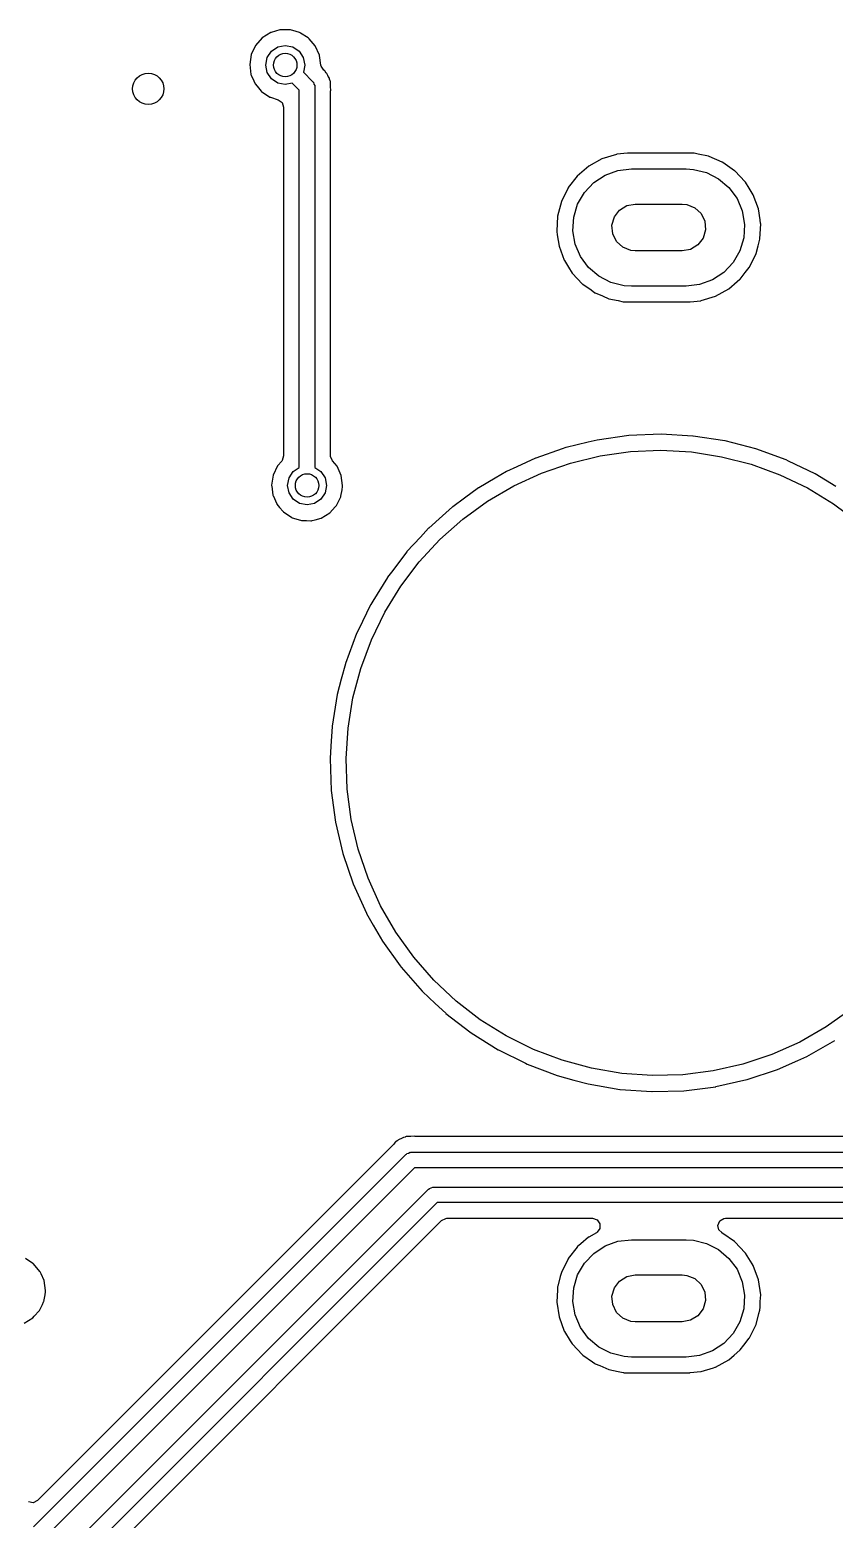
# Model space of a CAD drawing. Extents: x 0.04 to 2.01, y 0.04 to 5.04.
# Drawn here: x 1.199 to 1.604, y 2.149 to 2.899 of the extents above; entities that cross this region are included whole.
import ezdxf

# ---------------------------------------------------------------- set-up
doc = ezdxf.new("R2010")
doc.units = 0
doc.header["$MEASUREMENT"] = 0
doc.layers.add('BLACK', color=7, linetype='CONTINUOUS')

msp = doc.modelspace()

# ---------------------------------------------------------------- linework, layer by layer
at = {"layer": 'BLACK', "linetype": 'CONTINUOUS'}
for p, q in [((1.3203, 2.8974), (1.316, 2.89469)), ((1.32057, 2.89748), (1.3203, 2.8974)), ((1.32492, 2.89872), (1.32057, 2.89748)), ((1.32057, 2.89748), (1.32057, 2.89748)), ((1.32519, 2.8988), (1.32492, 2.89872)), ((1.32492, 2.89872), (1.32492, 2.89872)), ((1.32546, 2.89879), (1.32519, 2.8988)), ((1.32725, 2.89878), (1.32546, 2.89879)), ((1.33027, 2.89877), (1.32725, 2.89878)), ((1.33318, 2.89789), (1.33027, 2.89877)), ((1.33487, 2.89739), (1.33318, 2.89789)), ((1.33513, 2.89731), (1.33487, 2.89739)), ((1.33487, 2.89739), (1.33487, 2.89739)), ((1.33537, 2.89716), (1.33513, 2.89731)), ((1.33916, 2.8947), (1.33537, 2.89716)), ((1.31264, 2.89088), (1.31048, 2.88628)), ((1.316, 2.89469), (1.31264, 2.89088)), ((1.32066, 2.888), (1.32385, 2.89014)), ((1.32385, 2.89014), (1.32762, 2.89089)), ((1.32762, 2.89089), (1.33138, 2.89014)), ((1.33138, 2.89014), (1.33458, 2.888)), ((1.3394, 2.89455), (1.33916, 2.8947)), ((1.33916, 2.8947), (1.33916, 2.8947)), ((1.33958, 2.89434), (1.3394, 2.89455)), ((1.33961, 2.8943), (1.33958, 2.89434)), ((1.33958, 2.89434), (1.33958, 2.89434)), ((1.34271, 2.8907), (1.33961, 2.8943)), ((1.34482, 2.88607), (1.34271, 2.8907)), ((1.31048, 2.88628), (1.3097, 2.88126)), ((1.3097, 2.88126), (1.31036, 2.87622)), ((1.31778, 2.88104), (1.31852, 2.88481)), ((1.31852, 2.87728), (1.31778, 2.88104)), ((1.31852, 2.88481), (1.32066, 2.888)), ((1.33458, 2.888), (1.33671, 2.88481)), ((1.33671, 2.88481), (1.33746, 2.88104)), ((1.33746, 2.88104), (1.33675, 2.87748)), ((1.34486, 2.8858), (1.34482, 2.88607)), ((1.34553, 2.88106), (1.34486, 2.8858)), ((1.34566, 2.88049), (1.34553, 2.88106)), ((1.31036, 2.87622), (1.31047, 2.87597)), ((1.31047, 2.87597), (1.31047, 2.87597)), ((1.31047, 2.87597), (1.31177, 2.87302)), ((1.32066, 2.87408), (1.31852, 2.87728)), ((1.32385, 2.87195), (1.32066, 2.87408)), ((1.33675, 2.87748), (1.34141, 2.87282)), ((1.34703, 2.87851), (1.34566, 2.88049)), ((1.34754, 2.87812), (1.34703, 2.87851)), ((1.34773, 2.87782), (1.34754, 2.87812)), ((1.34773, 2.87781), (1.34773, 2.87782)), ((1.34773, 2.87782), (1.34773, 2.87782)), ((1.34829, 2.8771), (1.34773, 2.87781)), ((1.34847, 2.87693), (1.34829, 2.8771)), ((1.34862, 2.87673), (1.34847, 2.87693)), ((1.34873, 2.87648), (1.34862, 2.87673)), ((1.34904, 2.87577), (1.34873, 2.87648)), ((1.34873, 2.87648), (1.34873, 2.87648)), ((1.3493, 2.87526), (1.34904, 2.87577)), ((1.34985, 2.87437), (1.3493, 2.87526)), ((1.34993, 2.87393), (1.34985, 2.87437)), ((1.35018, 2.8731), (1.34993, 2.87393)), ((1.31177, 2.87302), (1.31241, 2.87157)), ((1.31241, 2.87157), (1.31342, 2.87037)), ((1.31342, 2.87037), (1.3155, 2.8679)), ((1.3155, 2.8679), (1.3155, 2.8679)), ((1.3155, 2.8679), (1.31567, 2.86769)), ((1.31567, 2.86769), (1.3199, 2.86487)), ((1.32762, 2.8712), (1.32385, 2.87195)), ((1.33118, 2.87191), (1.32762, 2.8712)), ((1.33469, 2.86841), (1.33118, 2.87191)), ((1.33469, 2.67827), (1.33469, 2.86841)), ((1.34141, 2.87282), (1.34155, 2.87254)), ((1.34155, 2.87254), (1.34181, 2.87235)), ((1.34181, 2.87235), (1.34209, 2.87148)), ((1.34209, 2.87148), (1.34251, 2.87066)), ((1.34251, 2.87066), (1.34246, 2.87034)), ((1.34246, 2.87034), (1.34256, 2.87004)), ((1.34256, 2.87004), (1.34256, 2.67827)), ((1.35022, 2.87302), (1.35018, 2.8731)), ((1.35036, 2.87269), (1.35022, 2.87302)), ((1.35022, 2.87302), (1.35022, 2.87302)), ((1.35038, 2.87233), (1.35036, 2.87269)), ((1.35041, 2.87152), (1.35038, 2.87233)), ((1.35038, 2.87233), (1.35038, 2.87233)), ((1.35042, 2.87131), (1.35041, 2.87152)), ((1.35045, 2.87114), (1.35042, 2.87131)), ((1.35045, 2.87037), (1.35045, 2.87114)), ((1.35046, 2.87023), (1.35045, 2.87037)), ((1.35045, 2.86793), (1.35046, 2.8681)), ((1.35045, 2.68418), (1.35045, 2.86793)), ((1.35053, 2.86828), (1.35046, 2.87023)), ((1.35046, 2.8681), (1.35053, 2.86828)), ((1.3199, 2.86487), (1.32017, 2.86479)), ((1.32017, 2.86479), (1.32017, 2.86479)), ((1.32017, 2.86479), (1.32406, 2.86357)), ((1.32406, 2.86357), (1.32602, 2.86218)), ((1.32602, 2.86218), (1.32679, 2.85985)), ((1.32679, 2.85985), (1.32679, 2.68417)), ((1.49441, 2.83606), (1.48715, 2.83379)), ((1.4946, 2.83608), (1.49441, 2.83606)), ((1.49997, 2.83662), (1.4946, 2.83608)), ((1.4946, 2.83608), (1.4946, 2.83608)), ((1.50007, 2.83663), (1.49997, 2.83662)), ((1.49997, 2.83662), (1.49997, 2.83662)), ((1.53321, 2.83663), (1.50007, 2.83663)), ((1.53346, 2.83662), (1.53321, 2.83663)), ((1.53361, 2.83659), (1.53346, 2.83662)), ((1.53559, 2.83618), (1.53361, 2.83659)), ((1.53361, 2.83659), (1.53361, 2.83659)), ((1.5409, 2.83507), (1.53559, 2.83618)), ((1.4805, 2.8301), (1.47473, 2.82515)), ((1.48715, 2.83379), (1.4805, 2.8301)), ((1.49518, 2.82795), (1.50197, 2.82874)), ((1.50197, 2.82874), (1.52953, 2.82874)), ((1.52953, 2.82874), (1.53318, 2.82851)), ((1.53318, 2.82851), (1.53982, 2.82689)), ((1.54108, 2.83499), (1.5409, 2.83507)), ((1.5477, 2.83213), (1.54108, 2.83499)), ((1.54108, 2.83499), (1.54108, 2.83499)), ((1.54788, 2.83205), (1.5477, 2.83213)), ((1.5477, 2.83213), (1.5477, 2.83213)), ((1.54804, 2.83193), (1.54788, 2.83205)), ((1.55394, 2.8278), (1.54804, 2.83193)), ((1.47461, 2.825), (1.47019, 2.8193)), ((1.47473, 2.82515), (1.47461, 2.825)), ((1.47832, 2.8169), (1.48303, 2.82187)), ((1.48303, 2.82187), (1.48875, 2.82561)), ((1.48875, 2.82561), (1.49518, 2.82795)), ((1.53982, 2.82689), (1.54591, 2.82378)), ((1.54591, 2.82378), (1.55112, 2.81935)), ((1.55411, 2.82769), (1.55394, 2.8278)), ((1.55394, 2.8278), (1.55394, 2.8278)), ((1.55933, 2.82216), (1.55411, 2.82769)), ((1.55943, 2.82199), (1.55933, 2.82216)), ((1.56131, 2.81897), (1.55943, 2.82199)), ((1.55943, 2.82199), (1.55943, 2.82199)), ((1.47007, 2.81915), (1.46671, 2.81232)), ((1.47019, 2.8193), (1.47007, 2.81915)), ((1.47019, 2.8193), (1.47019, 2.8193)), ((1.47489, 2.81099), (1.47832, 2.8169)), ((1.55112, 2.81935), (1.55518, 2.81384)), ((1.55518, 2.81384), (1.55785, 2.80755)), ((1.56334, 2.8157), (1.56131, 2.81897)), ((1.56596, 2.80857), (1.56334, 2.8157)), ((1.46671, 2.81232), (1.4648, 2.80497)), ((1.47291, 2.80444), (1.47489, 2.81099)), ((1.49339, 2.80452), (1.496, 2.80796)), ((1.496, 2.80796), (1.49969, 2.81023)), ((1.49969, 2.81023), (1.50394, 2.81102)), ((1.50394, 2.81102), (1.52756, 2.81102)), ((1.52756, 2.81102), (1.52985, 2.8108)), ((1.52985, 2.8108), (1.53387, 2.8092)), ((1.53387, 2.8092), (1.53704, 2.80625)), ((1.53704, 2.80625), (1.53894, 2.80237)), ((1.55785, 2.80755), (1.55901, 2.80081)), ((1.5668, 2.80302), (1.56596, 2.80857)), ((1.4648, 2.80497), (1.4644, 2.79738)), ((1.47248, 2.79762), (1.47291, 2.80444)), ((1.49218, 2.80037), (1.49339, 2.80452)), ((1.49256, 2.79606), (1.49218, 2.80037)), ((1.53894, 2.80237), (1.53931, 2.79806)), ((1.55901, 2.80081), (1.55859, 2.79398)), ((1.5667, 2.79346), (1.5671, 2.80105)), ((1.56706, 2.80129), (1.5668, 2.80302)), ((1.5671, 2.80105), (1.56706, 2.80129)), ((1.4644, 2.79738), (1.46443, 2.79718)), ((1.46443, 2.79718), (1.46467, 2.79556)), ((1.46443, 2.79718), (1.46443, 2.79718)), ((1.46467, 2.79556), (1.46554, 2.78986)), ((1.47364, 2.79088), (1.47248, 2.79762)), ((1.47632, 2.78458), (1.47364, 2.79088)), ((1.49445, 2.79217), (1.49256, 2.79606)), ((1.49763, 2.78923), (1.49445, 2.79217)), ((1.53811, 2.79391), (1.53549, 2.79046)), ((1.53931, 2.79806), (1.53811, 2.79391)), ((1.55859, 2.79398), (1.55661, 2.78744)), ((1.56581, 2.79005), (1.56665, 2.79327)), ((1.56665, 2.79327), (1.5667, 2.79346)), ((1.56665, 2.79327), (1.56665, 2.79327)), ((1.46554, 2.78986), (1.46816, 2.78272)), ((1.48037, 2.77907), (1.47632, 2.78458)), ((1.50164, 2.78763), (1.49763, 2.78923)), ((1.50394, 2.7874), (1.50164, 2.78763)), ((1.52756, 2.7874), (1.50394, 2.7874)), ((1.53181, 2.78819), (1.52756, 2.7874)), ((1.53549, 2.79046), (1.53181, 2.78819)), ((1.55661, 2.78744), (1.55317, 2.78152)), ((1.56143, 2.77928), (1.56478, 2.7861)), ((1.56478, 2.7861), (1.56581, 2.79005)), ((1.46816, 2.78272), (1.46826, 2.78256)), ((1.46826, 2.78256), (1.46826, 2.78256)), ((1.46826, 2.78256), (1.4703, 2.77928)), ((1.4703, 2.77928), (1.47217, 2.77626)), ((1.47217, 2.77626), (1.47739, 2.77074)), ((1.48559, 2.77465), (1.48037, 2.77907)), ((1.54847, 2.77656), (1.54275, 2.77281)), ((1.55317, 2.78152), (1.54847, 2.77656)), ((1.55677, 2.77327), (1.55928, 2.77652)), ((1.55928, 2.77652), (1.56131, 2.77912)), ((1.56131, 2.77912), (1.56143, 2.77928)), ((1.56131, 2.77912), (1.56131, 2.77912)), ((1.47739, 2.77074), (1.47755, 2.77063)), ((1.47755, 2.77063), (1.47755, 2.77063)), ((1.47755, 2.77063), (1.48166, 2.76775)), ((1.49168, 2.77154), (1.48559, 2.77465)), ((1.49832, 2.76991), (1.49168, 2.77154)), ((1.50197, 2.76969), (1.49832, 2.76991)), ((1.52953, 2.76969), (1.50197, 2.76969)), ((1.53632, 2.77048), (1.52953, 2.76969)), ((1.54275, 2.77281), (1.53632, 2.77048)), ((1.54435, 2.76464), (1.55099, 2.76833)), ((1.55099, 2.76833), (1.55521, 2.77194)), ((1.55521, 2.77194), (1.55662, 2.77314)), ((1.55662, 2.77314), (1.55677, 2.77327)), ((1.55662, 2.77314), (1.55662, 2.77314)), ((1.48166, 2.76775), (1.48362, 2.76638)), ((1.48362, 2.76638), (1.4838, 2.7663)), ((1.4838, 2.7663), (1.4838, 2.7663)), ((1.4838, 2.7663), (1.48741, 2.76474)), ((1.48741, 2.76474), (1.4906, 2.76336)), ((1.4906, 2.76336), (1.49535, 2.76237)), ((1.49535, 2.76237), (1.49789, 2.76184)), ((1.49789, 2.76184), (1.49789, 2.76184)), ((1.49789, 2.76184), (1.49804, 2.7618)), ((1.49804, 2.7618), (1.49829, 2.76179)), ((1.49829, 2.76179), (1.53143, 2.76179)), ((1.53143, 2.76179), (1.53153, 2.7618)), ((1.53153, 2.7618), (1.53689, 2.76235)), ((1.53153, 2.7618), (1.53153, 2.7618)), ((1.53689, 2.76235), (1.53709, 2.76237)), ((1.53689, 2.76235), (1.53689, 2.76235)), ((1.53709, 2.76237), (1.54435, 2.76464)), ((1.50074, 2.69442), (1.48472, 2.69217)), ((1.5169, 2.6951), (1.50074, 2.69442)), ((1.517, 2.69509), (1.5169, 2.6951)), ((1.53296, 2.6942), (1.517, 2.69509)), ((1.517, 2.69509), (1.517, 2.69509)), ((1.53306, 2.69419), (1.53296, 2.6942)), ((1.53296, 2.6942), (1.53296, 2.6942)), ((1.54904, 2.69172), (1.53306, 2.69419)), ((1.46715, 2.68772), (1.45381, 2.68308)), ((1.469, 2.68836), (1.46715, 2.68772)), ((1.46909, 2.68839), (1.469, 2.68836)), ((1.48023, 2.69108), (1.46909, 2.68839)), ((1.46909, 2.68839), (1.46909, 2.68839)), ((1.48472, 2.69217), (1.48023, 2.69108)), ((1.48624, 2.68422), (1.50148, 2.68636)), ((1.50148, 2.68636), (1.51685, 2.687)), ((1.51685, 2.687), (1.53221, 2.68615)), ((1.53221, 2.68615), (1.54741, 2.68379)), ((1.54913, 2.6917), (1.54904, 2.69172)), ((1.56462, 2.68772), (1.54913, 2.6917)), ((1.56471, 2.6877), (1.56462, 2.68772)), ((1.56462, 2.68772), (1.56462, 2.68772)), ((1.57991, 2.68216), (1.56471, 2.6877)), ((1.32365, 2.67913), (1.32149, 2.67453)), ((1.32582, 2.68159), (1.32365, 2.67913)), ((1.32605, 2.68187), (1.32582, 2.68159)), ((1.32679, 2.68417), (1.32605, 2.68187)), ((1.33166, 2.67625), (1.33469, 2.67827)), ((1.34256, 2.67827), (1.34558, 2.67625)), ((1.35047, 2.68386), (1.35045, 2.68418)), ((1.3514, 2.68164), (1.35047, 2.68386)), ((1.35372, 2.67895), (1.3514, 2.68164)), ((1.35582, 2.67432), (1.35372, 2.67895)), ((1.4443, 2.67869), (1.43904, 2.67626)), ((1.45364, 2.683), (1.4443, 2.67869)), ((1.45372, 2.68304), (1.45364, 2.683)), ((1.45381, 2.68308), (1.45372, 2.68304)), ((1.45381, 2.68308), (1.45381, 2.68308)), ((1.45675, 2.67554), (1.47128, 2.6806)), ((1.47128, 2.6806), (1.48624, 2.68422)), ((1.54741, 2.68379), (1.56232, 2.67997)), ((1.56232, 2.67997), (1.57677, 2.6747)), ((1.58, 2.68212), (1.57991, 2.68216)), ((1.58112, 2.68159), (1.58, 2.68212)), ((1.58, 2.68212), (1.58, 2.68212)), ((1.5945, 2.67517), (1.58112, 2.68159)), ((1.32149, 2.67453), (1.3207, 2.66951)), ((1.32878, 2.66929), (1.32953, 2.67306)), ((1.32953, 2.67306), (1.33166, 2.67625)), ((1.34558, 2.67625), (1.34772, 2.67306)), ((1.34772, 2.67306), (1.34846, 2.66929)), ((1.35654, 2.66929), (1.35582, 2.67432)), ((1.43342, 2.67296), (1.42517, 2.66812)), ((1.43904, 2.67626), (1.43342, 2.67296)), ((1.44279, 2.66909), (1.45675, 2.67554)), ((1.57677, 2.6747), (1.59065, 2.66805)), ((1.59458, 2.67512), (1.5945, 2.67517)), ((1.60499, 2.66882), (1.59458, 2.67512)), ((1.59458, 2.67512), (1.59458, 2.67512)), ((1.3207, 2.66951), (1.32074, 2.66923)), ((1.32074, 2.66923), (1.32074, 2.66923)), ((1.32074, 2.66923), (1.32078, 2.66896)), ((1.32078, 2.66896), (1.32136, 2.66447)), ((1.32136, 2.66447), (1.32148, 2.66422)), ((1.32148, 2.66422), (1.32148, 2.66422)), ((1.32148, 2.66422), (1.3233, 2.66008)), ((1.32953, 2.66552), (1.32878, 2.66929)), ((1.33166, 2.66233), (1.32953, 2.66552)), ((1.34772, 2.66552), (1.34558, 2.66233)), ((1.34846, 2.66929), (1.34772, 2.66552)), ((1.35511, 2.66263), (1.35557, 2.66359)), ((1.35557, 2.66359), (1.35569, 2.66384)), ((1.35557, 2.66359), (1.35557, 2.66359)), ((1.35569, 2.66384), (1.35623, 2.66702)), ((1.35623, 2.66702), (1.35651, 2.66871)), ((1.35651, 2.66871), (1.35654, 2.66885)), ((1.35651, 2.66871), (1.35651, 2.66871)), ((1.35654, 2.66885), (1.35654, 2.66929)), ((1.42501, 2.66802), (1.41798, 2.66291)), ((1.42509, 2.66807), (1.42501, 2.66802)), ((1.42501, 2.66802), (1.42501, 2.66802)), ((1.42517, 2.66812), (1.42509, 2.66807)), ((1.42517, 2.66812), (1.42517, 2.66812)), ((1.42952, 2.6613), (1.44279, 2.66909)), ((1.59065, 2.66805), (1.60381, 2.66008)), ((1.3233, 2.66008), (1.32341, 2.65982)), ((1.32341, 2.65982), (1.32474, 2.65824)), ((1.32474, 2.65824), (1.3265, 2.65615)), ((1.3265, 2.65615), (1.3265, 2.65615)), ((1.3265, 2.65615), (1.32668, 2.65593)), ((1.32668, 2.65593), (1.33091, 2.65312)), ((1.33486, 2.6602), (1.33166, 2.66233)), ((1.33862, 2.65945), (1.33486, 2.6602)), ((1.34239, 2.6602), (1.33862, 2.65945)), ((1.34558, 2.66233), (1.34239, 2.6602)), ((1.35007, 2.6555), (1.35284, 2.65857)), ((1.35284, 2.65857), (1.35329, 2.65907)), ((1.35329, 2.65907), (1.35348, 2.65927)), ((1.35329, 2.65907), (1.35329, 2.65907)), ((1.35348, 2.65927), (1.35511, 2.66263)), ((1.41193, 2.6585), (1.40691, 2.65404)), ((1.412, 2.65857), (1.41193, 2.6585)), ((1.41798, 2.66291), (1.412, 2.65857)), ((1.41707, 2.65226), (1.42952, 2.6613)), ((1.60381, 2.66008), (1.61613, 2.65087)), ((1.33091, 2.65312), (1.33117, 2.65304)), ((1.33117, 2.65304), (1.33117, 2.65304)), ((1.33117, 2.65304), (1.33295, 2.65248)), ((1.33295, 2.65248), (1.33576, 2.6516)), ((1.33576, 2.6516), (1.3383, 2.65156)), ((1.3383, 2.65156), (1.34056, 2.65152)), ((1.34056, 2.65152), (1.34056, 2.65152)), ((1.34056, 2.65152), (1.34084, 2.65151)), ((1.34084, 2.65151), (1.3411, 2.65158)), ((1.3411, 2.65158), (1.34275, 2.65203)), ((1.3411, 2.65158), (1.3411, 2.65158)), ((1.34275, 2.65203), (1.34574, 2.65285)), ((1.34574, 2.65285), (1.35007, 2.6555)), ((1.40691, 2.65404), (1.3999, 2.64783)), ((1.40556, 2.64204), (1.41707, 2.65226)), ((1.39568, 2.64326), (1.38891, 2.63596)), ((1.39511, 2.63075), (1.40556, 2.64204)), ((1.39984, 2.64776), (1.39568, 2.64326)), ((1.3999, 2.64783), (1.39984, 2.64776)), ((1.39984, 2.64776), (1.39984, 2.64776)), ((1.38885, 2.63588), (1.38111, 2.62568)), ((1.38891, 2.63596), (1.38885, 2.63588)), ((1.38885, 2.63588), (1.38885, 2.63588)), ((1.38111, 2.62568), (1.37913, 2.62307)), ((1.38581, 2.6185), (1.39511, 2.63075)), ((1.37908, 2.62299), (1.37172, 2.61103)), ((1.37775, 2.60539), (1.38581, 2.6185)), ((1.37913, 2.62307), (1.37908, 2.62299)), ((1.37172, 2.61103), (1.37065, 2.60929)), ((1.37061, 2.60921), (1.36446, 2.5966)), ((1.37065, 2.60929), (1.37061, 2.60921)), ((1.37061, 2.60921), (1.37061, 2.60921)), ((1.371, 2.59157), (1.37775, 2.60539)), ((1.36446, 2.5966), (1.36356, 2.59475)), ((1.36356, 2.59475), (1.35792, 2.57959)), ((1.36564, 2.57714), (1.371, 2.59157)), ((1.3579, 2.5795), (1.35585, 2.57172)), ((1.35792, 2.57959), (1.3579, 2.5795)), ((1.3579, 2.5795), (1.3579, 2.5795)), ((1.36171, 2.56227), (1.36564, 2.57714)), ((1.35585, 2.57172), (1.35379, 2.56395)), ((1.35379, 2.56395), (1.35121, 2.54798)), ((1.35925, 2.54708), (1.36171, 2.56227)), ((1.3512, 2.54789), (1.35058, 2.538)), ((1.35121, 2.54798), (1.3512, 2.54789)), ((1.3512, 2.54789), (1.3512, 2.54789)), ((1.35828, 2.53173), (1.35925, 2.54708)), ((1.35058, 2.538), (1.35019, 2.53184)), ((1.35019, 2.53184), (1.35076, 2.51567)), ((1.35882, 2.51635), (1.35828, 2.53173)), ((1.35076, 2.51567), (1.35289, 2.49964)), ((1.36085, 2.5011), (1.35882, 2.51635)), ((1.35289, 2.49964), (1.35659, 2.48389)), ((1.36437, 2.48612), (1.36085, 2.5011)), ((1.35659, 2.48389), (1.3618, 2.46858)), ((1.36933, 2.47156), (1.36437, 2.48612)), ((1.3618, 2.46858), (1.36848, 2.45384)), ((1.37568, 2.45754), (1.36933, 2.47156)), ((1.36848, 2.45384), (1.36853, 2.45376)), ((1.36853, 2.45376), (1.36853, 2.45376)), ((1.36853, 2.45376), (1.37196, 2.44783)), ((1.38338, 2.44422), (1.37568, 2.45754)), ((1.37196, 2.44783), (1.37657, 2.43984)), ((1.37657, 2.43984), (1.37663, 2.43976)), ((1.37663, 2.43976), (1.37663, 2.43976)), ((1.37663, 2.43976), (1.38556, 2.42728)), ((1.39233, 2.43171), (1.38338, 2.44422)), ((1.40247, 2.42013), (1.39233, 2.43171)), ((1.38556, 2.42728), (1.38599, 2.42668)), ((1.38599, 2.42668), (1.39664, 2.41451)), ((1.41368, 2.4096), (1.40247, 2.42013)), ((1.39664, 2.41451), (1.39671, 2.41445)), ((1.39671, 2.41445), (1.39671, 2.41445)), ((1.39671, 2.41445), (1.40313, 2.40842)), ((1.40313, 2.40842), (1.40844, 2.40344)), ((1.42587, 2.40021), (1.41368, 2.4096)), ((1.40844, 2.40344), (1.40851, 2.40338)), ((1.40851, 2.40338), (1.40851, 2.40338)), ((1.40851, 2.40338), (1.42061, 2.39406)), ((1.6127, 2.40543), (1.60013, 2.39656)), ((1.42061, 2.39406), (1.42125, 2.39357)), ((1.42125, 2.39357), (1.42133, 2.39352)), ((1.42133, 2.39352), (1.43489, 2.38505)), ((1.43892, 2.39206), (1.42587, 2.40021)), ((1.60013, 2.39656), (1.58675, 2.38896)), ((1.4527, 2.38522), (1.43892, 2.39206)), ((1.58675, 2.38896), (1.5727, 2.3827)), ((1.5904, 2.38174), (1.60447, 2.38973)), ((1.43489, 2.38505), (1.43489, 2.38505)), ((1.43489, 2.38505), (1.43497, 2.38499)), ((1.43497, 2.38499), (1.43506, 2.38495)), ((1.43506, 2.38495), (1.43506, 2.38495)), ((1.43506, 2.38495), (1.44858, 2.37824)), ((1.44858, 2.37824), (1.44946, 2.3778)), ((1.46708, 2.37975), (1.4527, 2.38522)), ((1.48193, 2.37572), (1.46708, 2.37975)), ((1.5727, 2.3827), (1.5581, 2.37785)), ((1.57562, 2.37516), (1.58587, 2.37972)), ((1.58587, 2.37972), (1.59031, 2.3817)), ((1.59031, 2.3817), (1.5904, 2.38174)), ((1.59031, 2.3817), (1.59031, 2.3817)), ((1.44946, 2.3778), (1.46458, 2.37206)), ((1.46458, 2.37206), (1.46467, 2.37203)), ((1.46467, 2.37203), (1.46467, 2.37203)), ((1.46467, 2.37203), (1.47304, 2.36976)), ((1.4971, 2.37316), (1.48193, 2.37572)), ((1.51245, 2.37208), (1.4971, 2.37316)), ((1.52783, 2.37251), (1.51245, 2.37208)), ((1.54309, 2.37444), (1.52783, 2.37251)), ((1.5581, 2.37785), (1.54309, 2.37444)), ((1.56027, 2.37005), (1.57562, 2.37516)), ((1.47304, 2.36976), (1.48019, 2.36782)), ((1.48019, 2.36782), (1.49614, 2.36512)), ((1.49614, 2.36512), (1.49624, 2.36511)), ((1.49624, 2.36511), (1.49624, 2.36511)), ((1.49624, 2.36511), (1.51219, 2.364)), ((1.51219, 2.364), (1.51219, 2.364)), ((1.51219, 2.364), (1.51228, 2.36399)), ((1.51228, 2.36399), (1.51238, 2.36399)), ((1.51238, 2.36399), (1.52836, 2.36444)), ((1.51238, 2.36399), (1.51238, 2.36399)), ((1.52836, 2.36444), (1.52836, 2.36444)), ((1.52836, 2.36444), (1.52845, 2.36444)), ((1.52845, 2.36444), (1.5445, 2.36647)), ((1.5445, 2.36647), (1.54459, 2.36649)), ((1.54459, 2.36649), (1.56018, 2.37003)), ((1.54459, 2.36649), (1.54459, 2.36649)), ((1.56018, 2.37003), (1.56027, 2.37005)), ((1.56018, 2.37003), (1.56018, 2.37003)), ((1.38679, 2.34078), (1.3859, 2.34023)), ((1.38723, 2.34087), (1.38679, 2.34078)), ((1.38806, 2.34112), (1.38723, 2.34087)), ((1.38815, 2.34115), (1.38806, 2.34112)), ((1.38848, 2.3413), (1.38815, 2.34115)), ((1.38815, 2.34115), (1.38815, 2.34115)), ((1.38884, 2.34131), (1.38848, 2.3413)), ((1.38901, 2.34132), (1.38884, 2.34131)), ((1.38964, 2.34134), (1.38901, 2.34132)), ((1.38985, 2.34135), (1.38964, 2.34134)), ((1.39002, 2.34139), (1.38985, 2.34135)), ((1.39079, 2.34139), (1.39002, 2.34139)), ((1.39093, 2.34139), (1.39079, 2.34139)), ((1.39288, 2.34146), (1.39093, 2.34139)), ((1.39307, 2.3414), (1.39288, 2.34146)), ((1.39323, 2.34139), (1.39307, 2.3414)), ((1.70099, 2.34139), (1.39323, 2.34139)), ((1.382, 2.33716), (1.20283, 2.15799)), ((1.38234, 2.33756), (1.382, 2.33716)), ((1.38304, 2.33847), (1.38234, 2.33756)), ((1.38335, 2.33866), (1.38304, 2.33847)), ((1.38406, 2.33923), (1.38335, 2.33866)), ((1.38423, 2.3394), (1.38406, 2.33923)), ((1.38443, 2.33956), (1.38423, 2.3394)), ((1.38468, 2.33967), (1.38443, 2.33956)), ((1.38539, 2.33997), (1.38468, 2.33967)), ((1.38468, 2.33967), (1.38468, 2.33967)), ((1.3859, 2.34023), (1.38539, 2.33997)), ((1.38968, 2.33303), (1.39051, 2.33344)), ((1.39051, 2.33344), (1.39082, 2.33339)), ((1.39082, 2.33339), (1.39112, 2.33349)), ((1.39112, 2.33349), (1.70588, 2.33349)), ((1.20084, 2.14484), (1.38834, 2.33234)), ((1.39275, 2.32562), (1.20756, 2.14042)), ((1.38834, 2.33234), (1.38862, 2.33248)), ((1.38862, 2.33248), (1.38881, 2.33274)), ((1.38881, 2.33274), (1.38968, 2.33303)), ((1.70751, 2.32562), (1.39275, 2.32562)), ((1.22084, 2.13585), (1.39976, 2.31477)), ((1.39976, 2.31477), (1.40004, 2.31492)), ((1.40004, 2.31492), (1.40023, 2.31517)), ((1.40023, 2.31517), (1.4011, 2.31546)), ((1.4011, 2.31546), (1.40192, 2.31588)), ((1.40192, 2.31588), (1.40224, 2.31583)), ((1.40224, 2.31583), (1.40254, 2.31593)), ((1.40254, 2.31593), (1.70569, 2.31593)), ((1.40417, 2.30805), (1.22756, 2.13144)), ((1.70406, 2.30805), (1.40417, 2.30805)), ((1.23659, 2.12931), (1.4063, 2.29902)), ((1.4063, 2.29902), (1.40844, 2.30011)), ((1.40844, 2.30011), (1.40905, 2.30016)), ((1.40905, 2.30016), (1.48244, 2.30016)), ((1.48244, 2.30016), (1.48473, 2.29941)), ((1.48473, 2.29941), (1.48615, 2.29746)), ((1.48615, 2.29746), (1.48615, 2.29506)), ((1.54553, 2.29663), (1.54649, 2.29884)), ((1.54606, 2.29428), (1.54553, 2.29663)), ((1.54649, 2.29884), (1.54856, 2.30006)), ((1.54856, 2.30006), (1.54941, 2.30016)), ((1.54941, 2.30016), (1.69917, 2.30016)), ((1.48035, 2.2906), (1.4765, 2.2873)), ((1.4805, 2.29073), (1.48035, 2.2906)), ((1.48433, 2.29285), (1.4805, 2.29073)), ((1.48473, 2.29311), (1.48433, 2.29285)), ((1.48615, 2.29506), (1.48473, 2.29311)), ((1.48875, 2.28624), (1.49518, 2.28858)), ((1.49518, 2.28858), (1.50197, 2.28937)), ((1.50197, 2.28937), (1.52953, 2.28937)), ((1.52953, 2.28937), (1.53318, 2.28914)), ((1.53318, 2.28914), (1.53982, 2.28752)), ((1.54757, 2.29294), (1.54606, 2.29428)), ((1.54752, 2.29285), (1.54757, 2.29294)), ((1.5477, 2.29276), (1.54752, 2.29285)), ((1.54788, 2.29268), (1.5477, 2.29276)), ((1.54804, 2.29256), (1.54788, 2.29268)), ((1.55394, 2.28843), (1.54804, 2.29256)), ((1.55411, 2.28832), (1.55394, 2.28843)), ((1.55394, 2.28843), (1.55394, 2.28843)), ((1.55933, 2.28279), (1.55411, 2.28832)), ((1.47461, 2.28563), (1.47019, 2.27993)), ((1.47473, 2.28578), (1.47461, 2.28563)), ((1.4765, 2.2873), (1.47473, 2.28578)), ((1.47832, 2.27753), (1.48303, 2.2825)), ((1.48303, 2.2825), (1.48875, 2.28624)), ((1.53982, 2.28752), (1.54591, 2.28441)), ((1.54591, 2.28441), (1.55112, 2.27998)), ((1.55943, 2.28262), (1.55933, 2.28279)), ((1.56279, 2.27722), (1.55943, 2.28262)), ((1.55943, 2.28262), (1.55943, 2.28262)), ((1.20052, 2.27743), (1.19673, 2.27989)), ((1.20076, 2.27728), (1.20052, 2.27743)), ((1.20052, 2.27743), (1.20052, 2.27743)), ((1.20407, 2.27343), (1.20076, 2.27728)), ((1.20419, 2.27318), (1.20407, 2.27343)), ((1.20463, 2.27221), (1.20419, 2.27318)), ((1.20419, 2.27318), (1.20419, 2.27318)), ((1.47007, 2.27978), (1.46671, 2.27295)), ((1.47019, 2.27993), (1.47007, 2.27978)), ((1.47019, 2.27993), (1.47019, 2.27993)), ((1.47489, 2.27162), (1.47832, 2.27753)), ((1.55112, 2.27998), (1.55518, 2.27447)), ((1.55518, 2.27447), (1.55785, 2.26818)), ((1.56334, 2.27633), (1.56279, 2.27722)), ((1.56596, 2.2692), (1.56334, 2.27633)), ((1.20617, 2.26881), (1.20463, 2.27221)), ((1.2069, 2.26378), (1.20617, 2.26881)), ((1.4648, 2.2656), (1.46479, 2.2654)), ((1.46491, 2.26602), (1.4648, 2.2656)), ((1.46617, 2.27089), (1.46491, 2.26602)), ((1.46671, 2.27295), (1.46617, 2.27089)), ((1.47291, 2.26507), (1.47489, 2.27162)), ((1.49339, 2.26515), (1.496, 2.26859)), ((1.496, 2.26859), (1.49969, 2.27086)), ((1.49969, 2.27086), (1.50394, 2.27165)), ((1.50394, 2.27165), (1.52756, 2.27165)), ((1.52756, 2.27165), (1.52985, 2.27143)), ((1.52985, 2.27143), (1.53387, 2.26983)), ((1.53387, 2.26983), (1.53704, 2.26688)), ((1.53704, 2.26688), (1.53894, 2.263)), ((1.55785, 2.26818), (1.55901, 2.26144)), ((1.5671, 2.26168), (1.56596, 2.2692)), ((1.20531, 2.25681), (1.20593, 2.25808)), ((1.20593, 2.25808), (1.20605, 2.25833)), ((1.20593, 2.25808), (1.20593, 2.25808)), ((1.20605, 2.25833), (1.20661, 2.26168)), ((1.20661, 2.26168), (1.20686, 2.26319)), ((1.20686, 2.26319), (1.20689, 2.26334)), ((1.20686, 2.26319), (1.20686, 2.26319)), ((1.20689, 2.26334), (1.2069, 2.26378)), ((1.46472, 2.2642), (1.4644, 2.25801)), ((1.46479, 2.2654), (1.46472, 2.2642)), ((1.46479, 2.2654), (1.46479, 2.2654)), ((1.47248, 2.25825), (1.47291, 2.26507)), ((1.47364, 2.25151), (1.47248, 2.25825)), ((1.49218, 2.261), (1.49339, 2.26515)), ((1.49256, 2.25669), (1.49218, 2.261)), ((1.53931, 2.25869), (1.53811, 2.25454)), ((1.53894, 2.263), (1.53931, 2.25869)), ((1.55901, 2.26144), (1.55859, 2.25461)), ((1.56676, 2.25517), (1.56692, 2.25833)), ((1.56692, 2.25833), (1.5671, 2.26168)), ((1.20042, 2.24999), (1.20123, 2.25089)), ((1.20123, 2.25089), (1.20365, 2.25355)), ((1.20365, 2.25355), (1.20383, 2.25376)), ((1.20365, 2.25355), (1.20365, 2.25355)), ((1.20383, 2.25376), (1.20531, 2.25681)), ((1.4644, 2.25801), (1.46554, 2.25049)), ((1.47632, 2.24521), (1.47364, 2.25151)), ((1.49445, 2.2528), (1.49256, 2.25669)), ((1.49763, 2.24986), (1.49445, 2.2528)), ((1.53549, 2.25109), (1.53181, 2.24882)), ((1.53811, 2.25454), (1.53549, 2.25109)), ((1.55859, 2.25461), (1.55661, 2.24807)), ((1.56478, 2.24673), (1.56622, 2.25224)), ((1.56622, 2.25224), (1.56665, 2.2539)), ((1.56665, 2.2539), (1.5667, 2.25409)), ((1.56665, 2.2539), (1.56665, 2.2539)), ((1.5667, 2.25409), (1.56676, 2.25517)), ((1.19609, 2.24733), (1.20042, 2.24999)), ((1.46554, 2.25049), (1.46816, 2.24335)), ((1.46816, 2.24335), (1.46826, 2.24319)), ((1.46826, 2.24319), (1.46826, 2.24319)), ((1.46826, 2.24319), (1.47117, 2.2385)), ((1.48037, 2.2397), (1.47632, 2.24521)), ((1.50164, 2.24826), (1.49763, 2.24986)), ((1.50394, 2.24803), (1.50164, 2.24826)), ((1.52756, 2.24803), (1.50394, 2.24803)), ((1.53181, 2.24882), (1.52756, 2.24803)), ((1.55661, 2.24807), (1.55317, 2.24215)), ((1.56143, 2.23991), (1.56478, 2.24673)), ((1.47117, 2.2385), (1.47217, 2.23689)), ((1.47217, 2.23689), (1.47739, 2.23137)), ((1.48559, 2.23528), (1.48037, 2.2397)), ((1.54847, 2.23719), (1.54275, 2.23344)), ((1.55317, 2.24215), (1.54847, 2.23719)), ((1.55677, 2.2339), (1.55857, 2.23623)), ((1.55857, 2.23623), (1.56131, 2.23975)), ((1.56131, 2.23975), (1.56143, 2.23991)), ((1.56131, 2.23975), (1.56131, 2.23975)), ((1.47739, 2.23137), (1.47755, 2.23126)), ((1.47755, 2.23126), (1.47755, 2.23126)), ((1.47755, 2.23126), (1.48245, 2.22783)), ((1.49168, 2.23217), (1.48559, 2.23528)), ((1.49832, 2.23054), (1.49168, 2.23217)), ((1.50197, 2.23031), (1.49832, 2.23054)), ((1.52953, 2.23031), (1.50197, 2.23031)), ((1.53632, 2.23111), (1.52953, 2.23031)), ((1.54275, 2.23344), (1.53632, 2.23111)), ((1.54435, 2.22527), (1.55099, 2.22896)), ((1.55099, 2.22896), (1.55368, 2.23126)), ((1.55368, 2.23126), (1.55662, 2.23377)), ((1.55662, 2.23377), (1.55677, 2.2339)), ((1.55662, 2.23377), (1.55662, 2.23377)), ((1.48245, 2.22783), (1.48362, 2.22701)), ((1.48362, 2.22701), (1.4838, 2.22693)), ((1.4838, 2.22693), (1.4838, 2.22693)), ((1.4838, 2.22693), (1.48601, 2.22597)), ((1.48601, 2.22597), (1.4906, 2.22399)), ((1.4906, 2.22399), (1.49535, 2.223)), ((1.49535, 2.223), (1.49789, 2.22246)), ((1.49789, 2.22246), (1.49789, 2.22246)), ((1.49789, 2.22246), (1.49804, 2.22243)), ((1.49804, 2.22243), (1.49829, 2.22242)), ((1.49829, 2.22242), (1.53143, 2.22242)), ((1.53143, 2.22242), (1.53153, 2.22243)), ((1.53153, 2.22243), (1.53689, 2.22298)), ((1.53153, 2.22243), (1.53153, 2.22243)), ((1.53689, 2.22298), (1.53709, 2.223)), ((1.53689, 2.22298), (1.53689, 2.22298)), ((1.53709, 2.223), (1.54326, 2.22493)), ((1.54326, 2.22493), (1.54416, 2.22521)), ((1.54416, 2.22521), (1.54435, 2.22527)), ((1.54416, 2.22521), (1.54416, 2.22521)), ((1.20068, 2.1569), (1.1983, 2.15728)), ((1.20283, 2.15799), (1.20068, 2.1569))]:
    msp.add_line(p, q, dxfattribs=at)
at = {"layer": 'BLACK'}
for centre, radius in [((1.32762, 2.88104), 0.005906), ((1.25862, 2.86906), 0.007874), ((1.33862, 2.66929), 0.005906)]:
    msp.add_circle(centre, radius, dxfattribs=at)

doc.saveas('drawing.dxf')
